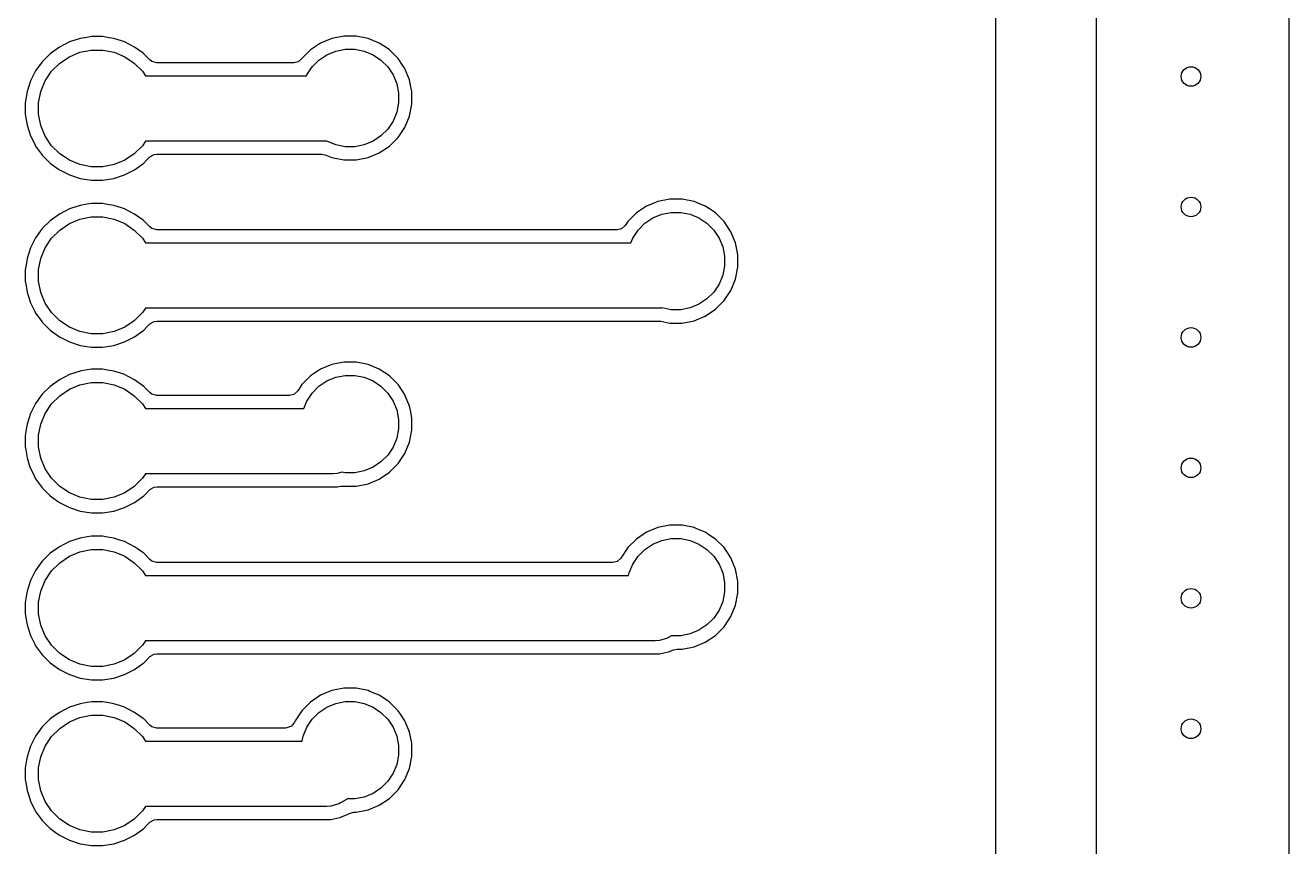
# Model space of a CAD drawing. Header units: inches. Extents: x 2.12 to 6.02, y -5.78 to -1.88.
# Drawn here: x 5.255 to 6.018, y -4.219 to -3.723 of the extents above; entities that cross this region are included whole.
import ezdxf

# ---------------------------------------------------------------- set-up
doc = ezdxf.new("R2010")
doc.units = ezdxf.units.IN
doc.header["$MEASUREMENT"] = 0
doc.layers.add('F.Cu', color=13, linetype='CONTINUOUS', true_color=0xc83434)

msp = doc.modelspace()

# ---------------------------------------------------------------- linework, layer by layer
at = {"layer": 'F.Cu', "linetype": 'CONTINUOUS'}
for p, q in [((6.0177, -1.89805), (6.0177, -5.75549)), ((5.90157, -5.49887), (5.90157, -2.15468)), ((5.84055, -2.19451), (5.84055, -5.45904)), ((5.28789, -3.73097), (5.2814, -3.73308)), ((5.29201, -3.73032), (5.28789, -3.73097)), ((5.29462, -3.7299), (5.29201, -3.73032)), ((5.30144, -3.7299), (5.29462, -3.7299)), ((5.30433, -3.73036), (5.30144, -3.7299)), ((5.30818, -3.73097), (5.30433, -3.73036)), ((5.31279, -3.73247), (5.30818, -3.73097)), ((5.43987, -3.73095), (5.43306, -3.73377)), ((5.4471, -3.72951), (5.43987, -3.73095)), ((5.45447, -3.72951), (5.4471, -3.72951)), ((5.4617, -3.73095), (5.45447, -3.72951)), ((5.46311, -3.73153), (5.4617, -3.73095)), ((5.4617, -3.73095), (5.4617, -3.73095)), ((5.4617, -3.73095), (5.4617, -3.73095)), ((5.27532, -3.73617), (5.26981, -3.74018)), ((5.2814, -3.73308), (5.27532, -3.73617)), ((5.2814, -3.73308), (5.2814, -3.73308)), ((5.2814, -3.73308), (5.2814, -3.73308)), ((5.2814, -3.73308), (5.2814, -3.73308)), ((5.28775, -3.73932), (5.29456, -3.73797)), ((5.29456, -3.73797), (5.3015, -3.73797)), ((5.3015, -3.73797), (5.30832, -3.73932)), ((5.31466, -3.73308), (5.31279, -3.73247)), ((5.32074, -3.73617), (5.31466, -3.73308)), ((5.32593, -3.73994), (5.32074, -3.73617)), ((5.32074, -3.73617), (5.32074, -3.73617)), ((5.32074, -3.73617), (5.32074, -3.73617)), ((5.42693, -3.73786), (5.42172, -3.74307)), ((5.43306, -3.73377), (5.42693, -3.73786)), ((5.42693, -3.73786), (5.42693, -3.73786)), ((5.43306, -3.73377), (5.43306, -3.73377)), ((5.44222, -3.73867), (5.44789, -3.73754)), ((5.44789, -3.73754), (5.45368, -3.73754)), ((5.45368, -3.73754), (5.45936, -3.73867)), ((5.46851, -3.73377), (5.46311, -3.73153)), ((5.47205, -3.73613), (5.46851, -3.73377)), ((5.46851, -3.73377), (5.46851, -3.73377)), ((5.47464, -3.73786), (5.47205, -3.73613)), ((5.47985, -3.74307), (5.47464, -3.73786)), ((5.26498, -3.745), (5.26098, -3.75052)), ((5.26981, -3.74018), (5.26498, -3.745)), ((5.27064, -3.75075), (5.27555, -3.74584)), ((5.27555, -3.74584), (5.28133, -3.74198)), ((5.28133, -3.74198), (5.28775, -3.73932)), ((5.30832, -3.73932), (5.31473, -3.74198)), ((5.31473, -3.74198), (5.32051, -3.74584)), ((5.32051, -3.74584), (5.32542, -3.75075)), ((5.32626, -3.74018), (5.32593, -3.73994)), ((5.33001, -3.74393), (5.32626, -3.74018)), ((5.32626, -3.74018), (5.32626, -3.74018)), ((5.33122, -3.74486), (5.33001, -3.74393)), ((5.33416, -3.74565), (5.33122, -3.74486)), ((5.41686, -3.74565), (5.33416, -3.74565)), ((5.41946, -3.74504), (5.41686, -3.74565)), ((5.42149, -3.74326), (5.41946, -3.74504)), ((5.42154, -3.7433), (5.42149, -3.74326)), ((5.42172, -3.74307), (5.42154, -3.7433)), ((5.42796, -3.7482), (5.43206, -3.7441)), ((5.43206, -3.7441), (5.43687, -3.74089)), ((5.43687, -3.74089), (5.44222, -3.73867)), ((5.45936, -3.73867), (5.46471, -3.74089)), ((5.46471, -3.74089), (5.46952, -3.7441)), ((5.46952, -3.7441), (5.47361, -3.7482)), ((5.48257, -3.74713), (5.47985, -3.74307)), ((5.26098, -3.75052), (5.25788, -3.7566)), ((5.26678, -3.75653), (5.27064, -3.75075)), ((5.32542, -3.75075), (5.32729, -3.75354)), ((5.32729, -3.75354), (5.42453, -3.75354)), ((5.42453, -3.75354), (5.42475, -3.75301)), ((5.42475, -3.75301), (5.42796, -3.7482)), ((5.47361, -3.7482), (5.47683, -3.75301)), ((5.47683, -3.75301), (5.47904, -3.75836)), ((5.48395, -3.7492), (5.48257, -3.74713)), ((5.48478, -3.7512), (5.48395, -3.7492)), ((5.48395, -3.7492), (5.48395, -3.7492)), ((5.48677, -3.75601), (5.48478, -3.7512)), ((5.25788, -3.7566), (5.25577, -3.76308)), ((5.25788, -3.7566), (5.25788, -3.7566)), ((5.26412, -3.76294), (5.26678, -3.75653)), ((5.47904, -3.75836), (5.48017, -3.76403)), ((5.48722, -3.75826), (5.48677, -3.75601)), ((5.48818, -3.76308), (5.48722, -3.75826)), ((5.25524, -3.76642), (5.2547, -3.76982)), ((5.25577, -3.76308), (5.25524, -3.76642)), ((5.26277, -3.76976), (5.26412, -3.76294)), ((5.48017, -3.76403), (5.48017, -3.76982)), ((5.48821, -3.76324), (5.48818, -3.76308)), ((5.48821, -3.77061), (5.48821, -3.76324)), ((5.2547, -3.76982), (5.2547, -3.77664)), ((5.2547, -3.77664), (5.2549, -3.77784)), ((5.26277, -3.7767), (5.26277, -3.76976)), ((5.26412, -3.78351), (5.26277, -3.7767)), ((5.47904, -3.7755), (5.47683, -3.78085)), ((5.48017, -3.76982), (5.47904, -3.7755)), ((5.48677, -3.77784), (5.48821, -3.77061)), ((5.2549, -3.77784), (5.25577, -3.78337)), ((5.25577, -3.78337), (5.2568, -3.78655)), ((5.26678, -3.78993), (5.26412, -3.78351)), ((5.47683, -3.78085), (5.47361, -3.78566)), ((5.48395, -3.78465), (5.48677, -3.77784)), ((5.2568, -3.78655), (5.25788, -3.78986)), ((5.25788, -3.78986), (5.26042, -3.79484)), ((5.27064, -3.79571), (5.26678, -3.78993)), ((5.46952, -3.78975), (5.46471, -3.79297)), ((5.47361, -3.78566), (5.46952, -3.78975)), ((5.47464, -3.796), (5.47985, -3.79078)), ((5.47985, -3.79078), (5.48395, -3.78465)), ((5.26042, -3.79484), (5.26098, -3.79594)), ((5.26098, -3.79594), (5.26451, -3.80081)), ((5.27555, -3.80062), (5.27064, -3.79571)), ((5.32542, -3.79571), (5.32051, -3.80062)), ((5.32729, -3.79291), (5.32542, -3.79571)), ((5.43678, -3.79291), (5.32729, -3.79291)), ((5.43687, -3.79297), (5.43678, -3.79291)), ((5.44222, -3.79519), (5.43687, -3.79297)), ((5.44789, -3.79631), (5.44222, -3.79519)), ((5.45368, -3.79631), (5.44789, -3.79631)), ((5.45936, -3.79519), (5.45368, -3.79631)), ((5.46471, -3.79297), (5.45936, -3.79519)), ((5.46851, -3.80009), (5.47464, -3.796)), ((5.26451, -3.80081), (5.26498, -3.80145)), ((5.26498, -3.80145), (5.26981, -3.80628)), ((5.26981, -3.80628), (5.26981, -3.80628)), ((5.26981, -3.80628), (5.27417, -3.80945)), ((5.28133, -3.80448), (5.27555, -3.80062)), ((5.28775, -3.80714), (5.28133, -3.80448)), ((5.29456, -3.80849), (5.28775, -3.80714)), ((5.30832, -3.80714), (5.3015, -3.80849)), ((5.31473, -3.80448), (5.30832, -3.80714)), ((5.32051, -3.80062), (5.31473, -3.80448)), ((5.32074, -3.81028), (5.32626, -3.80628)), ((5.32626, -3.80628), (5.32818, -3.80435)), ((5.32818, -3.80435), (5.33001, -3.80253)), ((5.33001, -3.80253), (5.33264, -3.80101)), ((5.33264, -3.80101), (5.33416, -3.80081)), ((5.33416, -3.80081), (5.43362, -3.80081)), ((5.43362, -3.80081), (5.43587, -3.80125)), ((5.43587, -3.80125), (5.43987, -3.80291)), ((5.43987, -3.80291), (5.4471, -3.80435)), ((5.4471, -3.80435), (5.45447, -3.80435)), ((5.45447, -3.80435), (5.4617, -3.80291)), ((5.4617, -3.80291), (5.46851, -3.80009)), ((5.27417, -3.80945), (5.27532, -3.81028)), ((5.27532, -3.81028), (5.2814, -3.81338)), ((5.2814, -3.81338), (5.28789, -3.81549)), ((5.3015, -3.80849), (5.29456, -3.80849)), ((5.30818, -3.81549), (5.31466, -3.81338)), ((5.31466, -3.81338), (5.32074, -3.81028)), ((5.28789, -3.81549), (5.29462, -3.81656)), ((5.29462, -3.81656), (5.29462, -3.81656)), ((5.29462, -3.81656), (5.30144, -3.81656)), ((5.30144, -3.81656), (5.30818, -3.81549)), ((5.30144, -3.81656), (5.30144, -3.81656)), ((5.63672, -3.82937), (5.62991, -3.83219)), ((5.64395, -3.82793), (5.63672, -3.82937)), ((5.65132, -3.82793), (5.64395, -3.82793)), ((5.65855, -3.82937), (5.65132, -3.82793)), ((5.65996, -3.82996), (5.65855, -3.82937)), ((5.65855, -3.82937), (5.65855, -3.82937)), ((5.65855, -3.82937), (5.65855, -3.82937)), ((5.66536, -3.83219), (5.65996, -3.82996)), ((5.27532, -3.83696), (5.26981, -3.84097)), ((5.2814, -3.83386), (5.27532, -3.83696)), ((5.28197, -3.83368), (5.2814, -3.83386)), ((5.2814, -3.83386), (5.2814, -3.83386)), ((5.2814, -3.83386), (5.2814, -3.83386)), ((5.28789, -3.83176), (5.28197, -3.83368)), ((5.29201, -3.8311), (5.28789, -3.83176)), ((5.29462, -3.83069), (5.29201, -3.8311)), ((5.30144, -3.83069), (5.29462, -3.83069)), ((5.30433, -3.83115), (5.30144, -3.83069)), ((5.30818, -3.83176), (5.30433, -3.83115)), ((5.31279, -3.83325), (5.30818, -3.83176)), ((5.31466, -3.83386), (5.31279, -3.83325)), ((5.32074, -3.83696), (5.31466, -3.83386)), ((5.32594, -3.84074), (5.32074, -3.83696)), ((5.32074, -3.83696), (5.32074, -3.83696)), ((5.32074, -3.83696), (5.32074, -3.83696)), ((5.62378, -3.83629), (5.61857, -3.8415)), ((5.62991, -3.83219), (5.62378, -3.83629)), ((5.62378, -3.83629), (5.62378, -3.83629)), ((5.62991, -3.83219), (5.62991, -3.83219)), ((5.63372, -3.83931), (5.63907, -3.8371)), ((5.63907, -3.8371), (5.64474, -3.83597)), ((5.64474, -3.83597), (5.65053, -3.83597)), ((5.65053, -3.83597), (5.65621, -3.8371)), ((5.65621, -3.8371), (5.66156, -3.83931)), ((5.66786, -3.83386), (5.66536, -3.83219)), ((5.66536, -3.83219), (5.66536, -3.83219)), ((5.67149, -3.83629), (5.66786, -3.83386)), ((5.6767, -3.8415), (5.67149, -3.83629)), ((5.26981, -3.84097), (5.26498, -3.84579)), ((5.27555, -3.84663), (5.28133, -3.84277)), ((5.28133, -3.84277), (5.28775, -3.84011)), ((5.28775, -3.84011), (5.29456, -3.83875)), ((5.29456, -3.83875), (5.3015, -3.83875)), ((5.3015, -3.83875), (5.30832, -3.84011)), ((5.30832, -3.84011), (5.31473, -3.84277)), ((5.31473, -3.84277), (5.32051, -3.84663)), ((5.32626, -3.84097), (5.32594, -3.84074)), ((5.33001, -3.84472), (5.32626, -3.84097)), ((5.32626, -3.84097), (5.32626, -3.84097)), ((5.33122, -3.84565), (5.33001, -3.84472)), ((5.61701, -3.84383), (5.61473, -3.84583)), ((5.61857, -3.8415), (5.61701, -3.84383)), ((5.61857, -3.8415), (5.61857, -3.8415)), ((5.62481, -3.84662), (5.62891, -3.84253)), ((5.62891, -3.84253), (5.63372, -3.83931)), ((5.66156, -3.83931), (5.66637, -3.84253)), ((5.66637, -3.84253), (5.67046, -3.84662)), ((5.6808, -3.84763), (5.6767, -3.8415)), ((5.26098, -3.85131), (5.25788, -3.85738)), ((5.26498, -3.84579), (5.26098, -3.85131)), ((5.26678, -3.85731), (5.27064, -3.85154)), ((5.27064, -3.85154), (5.27555, -3.84663)), ((5.32051, -3.84663), (5.32542, -3.85154)), ((5.32542, -3.85154), (5.32729, -3.85433)), ((5.33416, -3.84644), (5.33122, -3.84565)), ((5.61214, -3.84644), (5.33416, -3.84644)), ((5.61473, -3.84583), (5.61214, -3.84644)), ((5.6204, -3.85433), (5.6216, -3.85144)), ((5.6216, -3.85144), (5.62481, -3.84662)), ((5.67046, -3.84662), (5.67368, -3.85144)), ((5.67368, -3.85144), (5.67589, -3.85678)), ((5.68362, -3.85444), (5.6808, -3.84763)), ((5.25788, -3.85738), (5.25577, -3.86387)), ((5.25788, -3.85738), (5.25788, -3.85738)), ((5.26412, -3.86373), (5.26678, -3.85731)), ((5.32729, -3.85433), (5.6204, -3.85433)), ((5.67589, -3.85678), (5.67702, -3.86246)), ((5.68421, -3.85738), (5.68362, -3.85444)), ((5.68461, -3.85942), (5.68421, -3.85738)), ((5.68506, -3.86167), (5.68461, -3.85942)), ((5.25517, -3.8677), (5.2547, -3.87061)), ((5.25577, -3.86387), (5.25517, -3.8677)), ((5.26277, -3.87054), (5.26412, -3.86373)), ((5.67702, -3.86825), (5.67589, -3.87393)), ((5.67702, -3.86246), (5.67702, -3.86825)), ((5.68506, -3.86904), (5.68506, -3.86167)), ((5.2547, -3.87061), (5.2547, -3.87743)), ((5.26277, -3.87749), (5.26277, -3.87054)), ((5.67589, -3.87393), (5.67368, -3.87927)), ((5.68362, -3.87627), (5.68506, -3.86904)), ((5.2547, -3.87743), (5.25516, -3.88032)), ((5.25516, -3.88032), (5.25577, -3.88416)), ((5.26412, -3.8843), (5.26277, -3.87749)), ((5.67368, -3.87927), (5.67046, -3.88409)), ((5.6767, -3.88921), (5.6808, -3.88308)), ((5.6808, -3.88308), (5.68362, -3.87627)), ((5.25577, -3.88416), (5.25641, -3.88611)), ((5.25641, -3.88611), (5.25788, -3.89065)), ((5.25788, -3.89065), (5.26049, -3.89577)), ((5.26678, -3.89072), (5.26412, -3.8843)), ((5.27064, -3.89649), (5.26678, -3.89072)), ((5.66637, -3.88818), (5.66156, -3.8914)), ((5.67046, -3.88409), (5.66637, -3.88818)), ((5.67149, -3.89442), (5.6767, -3.88921)), ((5.26049, -3.89577), (5.26098, -3.89672)), ((5.26098, -3.89672), (5.2643, -3.90129)), ((5.27555, -3.90141), (5.27064, -3.89649)), ((5.32542, -3.89649), (5.32051, -3.90141)), ((5.32729, -3.8937), (5.32542, -3.89649)), ((5.63898, -3.8937), (5.32729, -3.8937)), ((5.63939, -3.89367), (5.63898, -3.8937)), ((5.64474, -3.89474), (5.63939, -3.89367)), ((5.65053, -3.89474), (5.64474, -3.89474)), ((5.65621, -3.89361), (5.65053, -3.89474)), ((5.66156, -3.8914), (5.65621, -3.89361)), ((5.65855, -3.90134), (5.66536, -3.89852)), ((5.66536, -3.89852), (5.67149, -3.89442)), ((5.2643, -3.90129), (5.26498, -3.90224)), ((5.26498, -3.90224), (5.26981, -3.90706)), ((5.28133, -3.90526), (5.27555, -3.90141)), ((5.28775, -3.90792), (5.28133, -3.90526)), ((5.31473, -3.90526), (5.30832, -3.90792)), ((5.32051, -3.90141), (5.31473, -3.90526)), ((5.32626, -3.90706), (5.32861, -3.90471)), ((5.32861, -3.90471), (5.33001, -3.90331)), ((5.33001, -3.90331), (5.33264, -3.90179)), ((5.33264, -3.90179), (5.33416, -3.90159)), ((5.33416, -3.90159), (5.63626, -3.90159)), ((5.63626, -3.90159), (5.63744, -3.90159)), ((5.63744, -3.90159), (5.63858, -3.90171)), ((5.63858, -3.90171), (5.64395, -3.90278)), ((5.64395, -3.90278), (5.65132, -3.90278)), ((5.65132, -3.90278), (5.65855, -3.90134)), ((5.26981, -3.90706), (5.27532, -3.91107)), ((5.27532, -3.91107), (5.2814, -3.91417)), ((5.29456, -3.90928), (5.28775, -3.90792)), ((5.3015, -3.90928), (5.29456, -3.90928)), ((5.30832, -3.90792), (5.3015, -3.90928)), ((5.31466, -3.91417), (5.32074, -3.91107)), ((5.32074, -3.91107), (5.32626, -3.90706)), ((5.2814, -3.91417), (5.28789, -3.91628)), ((5.28789, -3.91628), (5.29462, -3.91734)), ((5.29462, -3.91734), (5.29462, -3.91734)), ((5.29462, -3.91734), (5.30144, -3.91734)), ((5.30144, -3.91734), (5.30818, -3.91628)), ((5.30144, -3.91734), (5.30144, -3.91734)), ((5.30818, -3.91628), (5.31466, -3.91417)), ((5.43987, -3.9278), (5.43306, -3.93062)), ((5.4471, -3.92636), (5.43987, -3.9278)), ((5.45447, -3.92636), (5.4471, -3.92636)), ((5.4617, -3.9278), (5.45447, -3.92636)), ((5.46311, -3.92838), (5.4617, -3.9278)), ((5.4617, -3.9278), (5.4617, -3.9278)), ((5.4617, -3.9278), (5.4617, -3.9278)), ((5.46851, -3.93062), (5.46311, -3.92838)), ((5.27532, -3.93696), (5.26981, -3.94097)), ((5.2814, -3.93386), (5.27532, -3.93696)), ((5.28789, -3.93176), (5.2814, -3.93386)), ((5.2814, -3.93386), (5.2814, -3.93386)), ((5.2814, -3.93386), (5.2814, -3.93386)), ((5.2814, -3.93386), (5.2814, -3.93386)), ((5.29201, -3.9311), (5.28789, -3.93176)), ((5.29462, -3.93069), (5.29201, -3.9311)), ((5.30144, -3.93069), (5.29462, -3.93069)), ((5.30433, -3.93115), (5.30144, -3.93069)), ((5.30818, -3.93176), (5.30433, -3.93115)), ((5.31157, -3.93286), (5.30818, -3.93176)), ((5.31466, -3.93386), (5.31157, -3.93286)), ((5.32074, -3.93696), (5.31466, -3.93386)), ((5.32626, -3.94097), (5.32074, -3.93696)), ((5.32074, -3.93696), (5.32074, -3.93696)), ((5.32074, -3.93696), (5.32074, -3.93696)), ((5.42693, -3.93471), (5.42172, -3.93992)), ((5.43306, -3.93062), (5.42693, -3.93471)), ((5.42693, -3.93471), (5.42693, -3.93471)), ((5.43306, -3.93062), (5.43306, -3.93062)), ((5.43687, -3.93774), (5.44222, -3.93552)), ((5.44222, -3.93552), (5.44789, -3.93439)), ((5.44789, -3.93439), (5.45368, -3.93439)), ((5.45368, -3.93439), (5.45936, -3.93552)), ((5.45936, -3.93552), (5.46471, -3.93774)), ((5.47187, -3.93286), (5.46851, -3.93062)), ((5.46851, -3.93062), (5.46851, -3.93062)), ((5.47464, -3.93471), (5.47187, -3.93286)), ((5.47985, -3.93992), (5.47464, -3.93471)), ((5.26981, -3.94097), (5.26498, -3.94579)), ((5.27555, -3.94663), (5.28133, -3.94277)), ((5.28133, -3.94277), (5.28775, -3.94011)), ((5.28775, -3.94011), (5.29456, -3.93875)), ((5.29456, -3.93875), (5.3015, -3.93875)), ((5.3015, -3.93875), (5.30832, -3.94011)), ((5.30832, -3.94011), (5.31473, -3.94277)), ((5.31473, -3.94277), (5.32051, -3.94663)), ((5.33001, -3.94472), (5.32626, -3.94097)), ((5.32626, -3.94097), (5.32626, -3.94097)), ((5.32626, -3.94097), (5.32626, -3.94097)), ((5.41911, -3.94383), (5.41683, -3.94583)), ((5.41921, -3.94368), (5.41911, -3.94383)), ((5.42103, -3.94096), (5.41921, -3.94368)), ((5.42172, -3.93992), (5.42103, -3.94096)), ((5.42172, -3.93992), (5.42172, -3.93992)), ((5.42796, -3.94505), (5.43206, -3.94095)), ((5.43206, -3.94095), (5.43687, -3.93774)), ((5.46471, -3.93774), (5.46952, -3.94095)), ((5.46952, -3.94095), (5.47361, -3.94505)), ((5.48228, -3.94356), (5.47985, -3.93992)), ((5.48377, -3.94579), (5.48228, -3.94356)), ((5.26098, -3.95131), (5.25788, -3.95738)), ((5.26498, -3.94579), (5.26098, -3.95131)), ((5.26678, -3.95731), (5.27064, -3.95154)), ((5.27064, -3.95154), (5.27555, -3.94663)), ((5.32051, -3.94663), (5.32542, -3.95154)), ((5.32542, -3.95154), (5.32729, -3.95433)), ((5.33122, -3.94565), (5.33001, -3.94472)), ((5.33416, -3.94644), (5.33122, -3.94565)), ((5.41423, -3.94644), (5.33416, -3.94644)), ((5.41683, -3.94583), (5.41423, -3.94644)), ((5.42289, -3.95433), (5.42475, -3.94986)), ((5.42475, -3.94986), (5.42796, -3.94505)), ((5.47361, -3.94505), (5.47683, -3.94986)), ((5.47683, -3.94986), (5.47904, -3.95521)), ((5.48395, -3.94605), (5.48377, -3.94579)), ((5.48677, -3.95286), (5.48395, -3.94605)), ((5.25788, -3.95738), (5.25577, -3.96387)), ((5.25788, -3.95738), (5.25788, -3.95738)), ((5.26412, -3.96373), (5.26678, -3.95731)), ((5.32729, -3.95433), (5.42289, -3.95433)), ((5.47904, -3.95521), (5.48017, -3.96089)), ((5.48749, -3.95646), (5.48677, -3.95286)), ((5.488, -3.95905), (5.48749, -3.95646)), ((5.48821, -3.96009), (5.488, -3.95905)), ((5.25548, -3.96574), (5.2547, -3.97061)), ((5.25577, -3.96387), (5.25548, -3.96574)), ((5.26277, -3.97054), (5.26412, -3.96373)), ((5.48017, -3.96667), (5.47904, -3.97235)), ((5.48017, -3.96089), (5.48017, -3.96667)), ((5.48677, -3.97469), (5.48821, -3.96747)), ((5.48821, -3.96747), (5.48821, -3.96009)), ((5.2547, -3.97061), (5.2547, -3.97743)), ((5.26277, -3.97749), (5.26277, -3.97054)), ((5.47904, -3.97235), (5.47683, -3.9777)), ((5.48395, -3.98151), (5.48677, -3.97469)), ((5.2547, -3.97743), (5.25502, -3.97939)), ((5.25502, -3.97939), (5.25577, -3.98416)), ((5.26412, -3.9843), (5.26277, -3.97749)), ((5.47361, -3.98251), (5.46952, -3.9866)), ((5.47683, -3.9777), (5.47361, -3.98251)), ((5.47985, -3.98763), (5.48395, -3.98151)), ((5.25577, -3.98416), (5.25712, -3.98833)), ((5.25712, -3.98833), (5.25788, -3.99065)), ((5.26678, -3.99072), (5.26412, -3.9843)), ((5.46471, -3.98982), (5.45936, -3.99204)), ((5.46952, -3.9866), (5.46471, -3.98982)), ((5.47464, -3.99285), (5.47985, -3.98763)), ((5.25788, -3.99065), (5.25918, -3.9932)), ((5.25918, -3.9932), (5.26098, -3.99672)), ((5.26098, -3.99672), (5.26451, -4.00159)), ((5.27064, -3.99649), (5.26678, -3.99072)), ((5.27555, -4.00141), (5.27064, -3.99649)), ((5.32542, -3.99649), (5.32051, -4.00141)), ((5.32729, -3.9937), (5.32542, -3.99649)), ((5.44055, -3.9937), (5.32729, -3.9937)), ((5.44312, -3.99353), (5.44055, -3.9937)), ((5.44594, -3.99278), (5.44312, -3.99353)), ((5.44312, -3.99353), (5.44312, -3.99353)), ((5.44789, -3.99316), (5.44594, -3.99278)), ((5.45368, -3.99316), (5.44789, -3.99316)), ((5.45936, -3.99204), (5.45368, -3.99316)), ((5.4617, -3.99976), (5.46851, -3.99694)), ((5.46851, -3.99694), (5.47464, -3.99285)), ((5.26451, -4.00159), (5.26498, -4.00224)), ((5.26498, -4.00224), (5.26981, -4.00706)), ((5.28133, -4.00526), (5.27555, -4.00141)), ((5.28775, -4.00792), (5.28133, -4.00526)), ((5.31473, -4.00526), (5.30832, -4.00792)), ((5.32051, -4.00141), (5.31473, -4.00526)), ((5.32626, -4.00706), (5.32813, -4.00519)), ((5.32813, -4.00519), (5.33001, -4.00331)), ((5.33001, -4.00331), (5.33264, -4.00179)), ((5.33264, -4.00179), (5.33416, -4.00159)), ((5.33416, -4.00159), (5.44327, -4.00159)), ((5.44327, -4.00159), (5.44503, -4.00124)), ((5.44327, -4.00159), (5.44327, -4.00159)), ((5.44503, -4.00124), (5.44681, -4.00124)), ((5.44681, -4.00124), (5.44681, -4.00117)), ((5.44681, -4.00117), (5.4471, -4.0012)), ((5.4471, -4.0012), (5.45447, -4.0012)), ((5.45447, -4.0012), (5.4617, -3.99976)), ((5.26981, -4.00706), (5.26981, -4.00706)), ((5.26981, -4.00706), (5.27417, -4.01024)), ((5.27417, -4.01024), (5.27532, -4.01107)), ((5.27532, -4.01107), (5.2814, -4.01417)), ((5.29456, -4.00928), (5.28775, -4.00792)), ((5.3015, -4.00928), (5.29456, -4.00928)), ((5.30832, -4.00792), (5.3015, -4.00928)), ((5.31466, -4.01417), (5.32074, -4.01107)), ((5.32074, -4.01107), (5.32626, -4.00706)), ((5.2814, -4.01417), (5.28789, -4.01628)), ((5.28789, -4.01628), (5.29462, -4.01734)), ((5.29462, -4.01734), (5.29462, -4.01734)), ((5.29462, -4.01734), (5.30144, -4.01734)), ((5.30144, -4.01734), (5.30818, -4.01628)), ((5.30144, -4.01734), (5.30144, -4.01734)), ((5.30818, -4.01628), (5.31466, -4.01417)), ((5.63672, -4.02622), (5.62991, -4.02904)), ((5.64395, -4.02478), (5.63672, -4.02622)), ((5.65132, -4.02478), (5.64395, -4.02478)), ((5.65855, -4.02622), (5.65132, -4.02478)), ((5.65921, -4.02649), (5.65855, -4.02622)), ((5.65855, -4.02622), (5.65855, -4.02622)), ((5.65855, -4.02622), (5.65855, -4.02622)), ((5.66536, -4.02904), (5.65921, -4.02649)), ((5.2814, -4.03465), (5.27532, -4.03775)), ((5.28197, -4.03447), (5.2814, -4.03465)), ((5.2814, -4.03465), (5.2814, -4.03465)), ((5.2814, -4.03465), (5.2814, -4.03465)), ((5.28789, -4.03254), (5.28197, -4.03447)), ((5.29201, -4.03189), (5.28789, -4.03254)), ((5.29462, -4.03148), (5.29201, -4.03189)), ((5.30144, -4.03148), (5.29462, -4.03148)), ((5.30433, -4.03193), (5.30144, -4.03148)), ((5.30818, -4.03254), (5.30433, -4.03193)), ((5.3119, -4.03375), (5.30818, -4.03254)), ((5.31466, -4.03465), (5.3119, -4.03375)), ((5.32074, -4.03775), (5.31466, -4.03465)), ((5.62378, -4.03314), (5.61857, -4.03835)), ((5.62991, -4.02904), (5.62378, -4.03314)), ((5.62378, -4.03314), (5.62378, -4.03314)), ((5.62891, -4.03938), (5.63372, -4.03616)), ((5.62991, -4.02904), (5.62991, -4.02904)), ((5.63372, -4.03616), (5.63907, -4.03395)), ((5.63907, -4.03395), (5.64474, -4.03282)), ((5.64474, -4.03282), (5.65053, -4.03282)), ((5.65053, -4.03282), (5.65621, -4.03395)), ((5.65621, -4.03395), (5.66156, -4.03616)), ((5.66156, -4.03616), (5.66637, -4.03938)), ((5.66878, -4.03132), (5.66536, -4.02904)), ((5.66536, -4.02904), (5.66536, -4.02904)), ((5.67149, -4.03314), (5.66878, -4.03132)), ((5.6767, -4.03835), (5.67149, -4.03314)), ((5.26981, -4.04176), (5.26498, -4.04658)), ((5.27532, -4.03775), (5.26981, -4.04176)), ((5.27555, -4.04741), (5.28133, -4.04355)), ((5.28133, -4.04355), (5.28775, -4.0409)), ((5.28775, -4.0409), (5.29456, -4.03954)), ((5.29456, -4.03954), (5.3015, -4.03954)), ((5.3015, -4.03954), (5.30832, -4.0409)), ((5.30832, -4.0409), (5.31473, -4.04355)), ((5.31473, -4.04355), (5.32051, -4.04741)), ((5.32299, -4.03938), (5.32074, -4.03775)), ((5.32074, -4.03775), (5.32074, -4.03775)), ((5.32074, -4.03775), (5.32074, -4.03775)), ((5.32626, -4.04176), (5.32299, -4.03938)), ((5.33001, -4.04551), (5.32626, -4.04176)), ((5.32626, -4.04176), (5.32626, -4.04176)), ((5.61857, -4.03835), (5.61438, -4.04462)), ((5.61857, -4.03835), (5.61857, -4.03835)), ((5.6216, -4.04829), (5.62481, -4.04347)), ((5.62481, -4.04347), (5.62891, -4.03938)), ((5.66637, -4.03938), (5.67046, -4.04347)), ((5.67046, -4.04347), (5.67368, -4.04829)), ((5.6787, -4.04134), (5.6767, -4.03835)), ((5.6808, -4.04448), (5.6787, -4.04134)), ((5.26498, -4.04658), (5.26098, -4.05209)), ((5.27064, -4.05232), (5.27555, -4.04741)), ((5.32051, -4.04741), (5.32542, -4.05232)), ((5.33122, -4.04644), (5.33001, -4.04551)), ((5.33416, -4.04722), (5.33122, -4.04644)), ((5.60951, -4.04722), (5.33416, -4.04722)), ((5.6121, -4.04662), (5.60951, -4.04722)), ((5.61438, -4.04462), (5.6121, -4.04662)), ((5.61938, -4.05363), (5.6216, -4.04829)), ((5.67368, -4.04829), (5.67589, -4.05363)), ((5.68123, -4.04551), (5.6808, -4.04448)), ((5.6808, -4.04448), (5.6808, -4.04448)), ((5.68362, -4.05129), (5.68123, -4.04551)), ((5.68506, -4.05852), (5.68362, -4.05129)), ((5.25788, -4.05817), (5.25577, -4.06466)), ((5.26098, -4.05209), (5.25788, -4.05817)), ((5.25788, -4.05817), (5.25788, -4.05817)), ((5.26412, -4.06452), (5.26678, -4.0581)), ((5.26678, -4.0581), (5.27064, -4.05232)), ((5.32542, -4.05232), (5.32729, -4.05512)), ((5.32729, -4.05512), (5.61909, -4.05512)), ((5.61909, -4.05512), (5.61938, -4.05363)), ((5.67589, -4.05363), (5.67702, -4.05931)), ((5.68506, -4.06589), (5.68506, -4.05852)), ((5.25577, -4.06466), (5.25506, -4.06913)), ((5.26277, -4.07133), (5.26412, -4.06452)), ((5.67702, -4.0651), (5.67589, -4.07078)), ((5.67702, -4.05931), (5.67702, -4.0651)), ((5.68362, -4.07312), (5.68506, -4.06589)), ((5.25506, -4.06913), (5.2547, -4.07139)), ((5.2547, -4.07139), (5.2547, -4.07821)), ((5.26277, -4.07828), (5.26277, -4.07133)), ((5.67589, -4.07078), (5.67368, -4.07612)), ((5.6808, -4.07993), (5.68362, -4.07312)), ((5.2547, -4.07821), (5.25506, -4.08043)), ((5.25506, -4.08043), (5.25577, -4.08495)), ((5.26412, -4.08509), (5.26277, -4.07828)), ((5.67046, -4.08094), (5.66637, -4.08503)), ((5.67368, -4.07612), (5.67046, -4.08094)), ((5.6767, -4.08606), (5.6808, -4.07993)), ((5.25577, -4.08495), (5.25683, -4.08821)), ((5.25683, -4.08821), (5.25788, -4.09143)), ((5.26678, -4.09151), (5.26412, -4.08509)), ((5.66156, -4.08825), (5.65621, -4.09046)), ((5.66637, -4.08503), (5.66156, -4.08825)), ((5.67149, -4.09127), (5.6767, -4.08606)), ((5.25788, -4.09143), (5.26046, -4.0965)), ((5.26046, -4.0965), (5.26098, -4.09751)), ((5.27064, -4.09728), (5.26678, -4.09151)), ((5.32729, -4.09449), (5.32542, -4.09728)), ((5.63504, -4.09449), (5.32729, -4.09449)), ((5.63761, -4.09432), (5.63504, -4.09449)), ((5.64257, -4.09299), (5.63761, -4.09432)), ((5.63761, -4.09432), (5.63761, -4.09432)), ((5.64312, -4.09267), (5.64257, -4.09299)), ((5.645, -4.09159), (5.64312, -4.09267)), ((5.65053, -4.09159), (5.645, -4.09159)), ((5.65621, -4.09046), (5.65053, -4.09159)), ((5.65855, -4.09819), (5.66536, -4.09537)), ((5.66536, -4.09537), (5.67149, -4.09127)), ((5.26098, -4.09751), (5.26451, -4.10238)), ((5.26451, -4.10238), (5.26498, -4.10303)), ((5.26498, -4.10303), (5.26981, -4.10785)), ((5.27555, -4.10219), (5.27064, -4.09728)), ((5.28133, -4.10605), (5.27555, -4.10219)), ((5.32051, -4.10219), (5.31473, -4.10605)), ((5.32542, -4.09728), (5.32051, -4.10219)), ((5.32813, -4.10598), (5.33001, -4.1041)), ((5.33001, -4.1041), (5.33264, -4.10258)), ((5.33264, -4.10258), (5.33416, -4.10238)), ((5.33416, -4.10238), (5.63776, -4.10238)), ((5.63776, -4.10238), (5.64308, -4.10132)), ((5.63776, -4.10238), (5.63776, -4.10238)), ((5.64308, -4.10132), (5.64472, -4.10064)), ((5.64472, -4.10064), (5.6461, -4.10007)), ((5.6461, -4.10007), (5.64835, -4.09963)), ((5.64835, -4.09963), (5.65132, -4.09963)), ((5.65132, -4.09963), (5.65855, -4.09819)), ((5.26981, -4.10785), (5.27532, -4.11186)), ((5.27532, -4.11186), (5.2814, -4.11496)), ((5.28775, -4.10871), (5.28133, -4.10605)), ((5.29456, -4.11007), (5.28775, -4.10871)), ((5.3015, -4.11007), (5.29456, -4.11007)), ((5.30832, -4.10871), (5.3015, -4.11007)), ((5.31473, -4.10605), (5.30832, -4.10871)), ((5.31466, -4.11496), (5.32074, -4.11186)), ((5.32074, -4.11186), (5.32626, -4.10785)), ((5.32626, -4.10785), (5.32813, -4.10598)), ((5.2814, -4.11496), (5.28789, -4.11706)), ((5.28789, -4.11706), (5.29462, -4.11813)), ((5.29462, -4.11813), (5.29462, -4.11813)), ((5.29462, -4.11813), (5.30144, -4.11813)), ((5.30144, -4.11813), (5.30818, -4.11706)), ((5.30144, -4.11813), (5.30144, -4.11813)), ((5.30818, -4.11706), (5.31466, -4.11496)), ((5.43306, -4.12747), (5.42693, -4.13156)), ((5.43987, -4.12465), (5.43306, -4.12747)), ((5.43306, -4.12747), (5.43306, -4.12747)), ((5.4471, -4.12321), (5.43987, -4.12465)), ((5.45447, -4.12321), (5.4471, -4.12321)), ((5.4617, -4.12465), (5.45447, -4.12321)), ((5.46275, -4.12508), (5.4617, -4.12465)), ((5.4617, -4.12465), (5.4617, -4.12465)), ((5.4617, -4.12465), (5.4617, -4.12465)), ((5.46851, -4.12747), (5.46275, -4.12508)), ((5.47242, -4.13008), (5.46851, -4.12747)), ((5.46851, -4.12747), (5.46851, -4.12747)), ((5.2814, -4.13465), (5.27532, -4.13775)), ((5.28789, -4.13254), (5.2814, -4.13465)), ((5.2814, -4.13465), (5.2814, -4.13465)), ((5.2814, -4.13465), (5.2814, -4.13465)), ((5.2814, -4.13465), (5.2814, -4.13465)), ((5.29201, -4.13189), (5.28789, -4.13254)), ((5.29462, -4.13148), (5.29201, -4.13189)), ((5.30144, -4.13148), (5.29462, -4.13148)), ((5.30418, -4.13191), (5.30144, -4.13148)), ((5.30818, -4.13254), (5.30418, -4.13191)), ((5.31169, -4.13369), (5.30818, -4.13254)), ((5.31466, -4.13465), (5.31169, -4.13369)), ((5.32074, -4.13775), (5.31466, -4.13465)), ((5.42693, -4.13156), (5.42172, -4.13678)), ((5.42693, -4.13156), (5.42693, -4.13156)), ((5.43206, -4.1378), (5.43687, -4.13459)), ((5.43687, -4.13459), (5.44222, -4.13237)), ((5.44222, -4.13237), (5.44789, -4.13124)), ((5.44789, -4.13124), (5.45368, -4.13124)), ((5.45368, -4.13124), (5.45936, -4.13237)), ((5.45936, -4.13237), (5.46471, -4.13459)), ((5.46471, -4.13459), (5.46952, -4.1378)), ((5.47464, -4.13156), (5.47242, -4.13008)), ((5.47985, -4.13678), (5.47464, -4.13156)), ((5.26981, -4.14176), (5.26498, -4.14658)), ((5.27532, -4.13775), (5.26981, -4.14176)), ((5.28133, -4.14355), (5.28775, -4.1409)), ((5.28775, -4.1409), (5.29456, -4.13954)), ((5.29456, -4.13954), (5.3015, -4.13954)), ((5.3015, -4.13954), (5.30832, -4.1409)), ((5.30832, -4.1409), (5.31473, -4.14355)), ((5.32593, -4.14152), (5.32074, -4.13775)), ((5.32074, -4.13775), (5.32074, -4.13775)), ((5.32074, -4.13775), (5.32074, -4.13775)), ((5.32626, -4.14176), (5.32593, -4.14152)), ((5.33001, -4.14551), (5.32626, -4.14176)), ((5.32626, -4.14176), (5.32626, -4.14176)), ((5.41763, -4.1429), (5.41734, -4.1436)), ((5.42172, -4.13678), (5.41763, -4.1429)), ((5.41763, -4.1429), (5.41763, -4.1429)), ((5.42172, -4.13678), (5.42172, -4.13678)), ((5.42475, -4.14671), (5.42796, -4.1419)), ((5.42796, -4.1419), (5.43206, -4.1378)), ((5.46952, -4.1378), (5.47361, -4.1419)), ((5.47361, -4.1419), (5.47683, -4.14671)), ((5.48086, -4.13828), (5.47985, -4.13678)), ((5.48395, -4.1429), (5.48086, -4.13828)), ((5.48448, -4.14419), (5.48395, -4.1429)), ((5.48395, -4.1429), (5.48395, -4.1429)), ((5.26498, -4.14658), (5.26098, -4.15209)), ((5.27064, -4.15232), (5.27555, -4.14741)), ((5.27555, -4.14741), (5.28133, -4.14355)), ((5.31473, -4.14355), (5.32051, -4.14741)), ((5.32051, -4.14741), (5.32542, -4.15232)), ((5.33122, -4.14644), (5.33001, -4.14551)), ((5.33416, -4.14722), (5.33122, -4.14644)), ((5.41192, -4.14722), (5.33416, -4.14722)), ((5.41268, -4.14717), (5.41192, -4.14722)), ((5.41549, -4.14601), (5.41268, -4.14717)), ((5.41734, -4.1436), (5.41549, -4.14601)), ((5.42253, -4.15206), (5.42475, -4.14671)), ((5.47683, -4.14671), (5.47904, -4.15206)), ((5.48677, -4.14971), (5.48448, -4.14419)), ((5.48768, -4.1543), (5.48677, -4.14971)), ((5.25788, -4.15817), (5.25577, -4.16466)), ((5.26098, -4.15209), (5.25788, -4.15817)), ((5.25788, -4.15817), (5.25788, -4.15817)), ((5.26412, -4.16452), (5.26678, -4.1581)), ((5.26678, -4.1581), (5.27064, -4.15232)), ((5.32542, -4.15232), (5.32729, -4.15512)), ((5.32729, -4.15512), (5.42192, -4.15512)), ((5.42192, -4.15512), (5.42253, -4.15206)), ((5.47904, -4.15206), (5.48017, -4.15774)), ((5.48017, -4.15774), (5.48017, -4.16352)), ((5.48808, -4.15632), (5.48768, -4.1543)), ((5.48821, -4.15694), (5.48808, -4.15632)), ((5.48821, -4.16432), (5.48821, -4.15694)), ((5.25577, -4.16466), (5.25547, -4.16656)), ((5.26277, -4.17133), (5.26412, -4.16452)), ((5.48017, -4.16352), (5.47904, -4.1692)), ((5.48677, -4.17155), (5.48821, -4.16432)), ((5.25547, -4.16656), (5.2547, -4.17139)), ((5.2547, -4.17139), (5.2547, -4.17821)), ((5.26277, -4.17828), (5.26277, -4.17133)), ((5.47904, -4.1692), (5.47683, -4.17455)), ((5.48395, -4.17836), (5.48677, -4.17155)), ((5.2547, -4.17821), (5.25516, -4.1811)), ((5.25516, -4.1811), (5.25577, -4.18495)), ((5.26412, -4.18509), (5.26277, -4.17828)), ((5.47361, -4.17936), (5.46952, -4.18346)), ((5.47683, -4.17455), (5.47361, -4.17936)), ((5.47985, -4.18448), (5.48395, -4.17836)), ((5.25577, -4.18495), (5.25676, -4.18799)), ((5.25676, -4.18799), (5.25788, -4.19143)), ((5.26678, -4.19151), (5.26412, -4.18509)), ((5.46471, -4.18667), (5.45936, -4.18889)), ((5.46952, -4.18346), (5.46471, -4.18667)), ((5.47464, -4.1897), (5.47985, -4.18448)), ((5.25788, -4.19143), (5.26056, -4.1967)), ((5.27064, -4.19728), (5.26678, -4.19151)), ((5.32729, -4.19449), (5.32542, -4.19728)), ((5.43661, -4.19449), (5.32729, -4.19449)), ((5.43918, -4.19432), (5.43661, -4.19449)), ((5.44415, -4.19299), (5.43918, -4.19432)), ((5.43918, -4.19432), (5.43918, -4.19432)), ((5.44509, -4.19245), (5.44415, -4.19299)), ((5.4486, -4.19042), (5.44509, -4.19245)), ((5.44906, -4.19002), (5.4486, -4.19042)), ((5.4486, -4.19042), (5.4486, -4.19042)), ((5.45368, -4.19002), (5.44906, -4.19002)), ((5.45936, -4.18889), (5.45368, -4.19002)), ((5.4617, -4.19661), (5.46851, -4.19379)), ((5.46851, -4.19379), (5.47464, -4.1897)), ((5.26056, -4.1967), (5.26098, -4.19751)), ((5.26098, -4.19751), (5.26451, -4.20238)), ((5.26451, -4.20238), (5.26498, -4.20303)), ((5.26498, -4.20303), (5.26981, -4.20785)), ((5.27555, -4.20219), (5.27064, -4.19728)), ((5.28133, -4.20605), (5.27555, -4.20219)), ((5.32051, -4.20219), (5.31473, -4.20605)), ((5.32542, -4.19728), (5.32051, -4.20219)), ((5.33001, -4.2041), (5.33264, -4.20258)), ((5.33264, -4.20258), (5.33416, -4.20238)), ((5.33416, -4.20238), (5.43933, -4.20238)), ((5.43933, -4.20238), (5.44466, -4.20132)), ((5.43933, -4.20238), (5.43933, -4.20238)), ((5.44466, -4.20132), (5.44814, -4.19988)), ((5.44814, -4.19988), (5.44968, -4.19924)), ((5.44968, -4.19924), (5.44998, -4.19904)), ((5.44968, -4.19924), (5.44968, -4.19924)), ((5.44968, -4.19924), (5.44968, -4.19924)), ((5.44998, -4.19904), (5.45286, -4.19806)), ((5.45286, -4.19806), (5.45324, -4.19805)), ((5.45324, -4.19805), (5.45447, -4.19805)), ((5.45447, -4.19805), (5.4617, -4.19661)), ((5.26981, -4.20785), (5.26981, -4.20785)), ((5.26981, -4.20785), (5.27417, -4.21102)), ((5.27417, -4.21102), (5.27532, -4.21186)), ((5.28775, -4.20871), (5.28133, -4.20605)), ((5.29456, -4.21007), (5.28775, -4.20871)), ((5.3015, -4.21007), (5.29456, -4.21007)), ((5.30832, -4.20871), (5.3015, -4.21007)), ((5.31473, -4.20605), (5.30832, -4.20871)), ((5.32074, -4.21186), (5.32626, -4.20785)), ((5.32626, -4.20785), (5.32836, -4.20575)), ((5.32836, -4.20575), (5.33001, -4.2041)), ((5.27532, -4.21186), (5.2814, -4.21496)), ((5.2814, -4.21496), (5.28789, -4.21706)), ((5.28789, -4.21706), (5.29462, -4.21813)), ((5.29462, -4.21813), (5.29462, -4.21813)), ((5.29462, -4.21813), (5.30144, -4.21813)), ((5.30144, -4.21813), (5.30818, -4.21706)), ((5.30144, -4.21813), (5.30144, -4.21813)), ((5.30818, -4.21706), (5.31466, -4.21496)), ((5.31466, -4.21496), (5.32074, -4.21186))]:
    msp.add_line(p, q, dxfattribs=at)
at = {"layer": 'F.Cu'}
for centre in [(5.95868, -3.75396), (5.95868, -3.8327), (5.95868, -3.91144), (5.95868, -3.99018), (5.95868, -4.06892), (5.95868, -4.14766)]:
    msp.add_circle(centre, 0.00591, dxfattribs=at)

doc.saveas('drawing.dxf')
